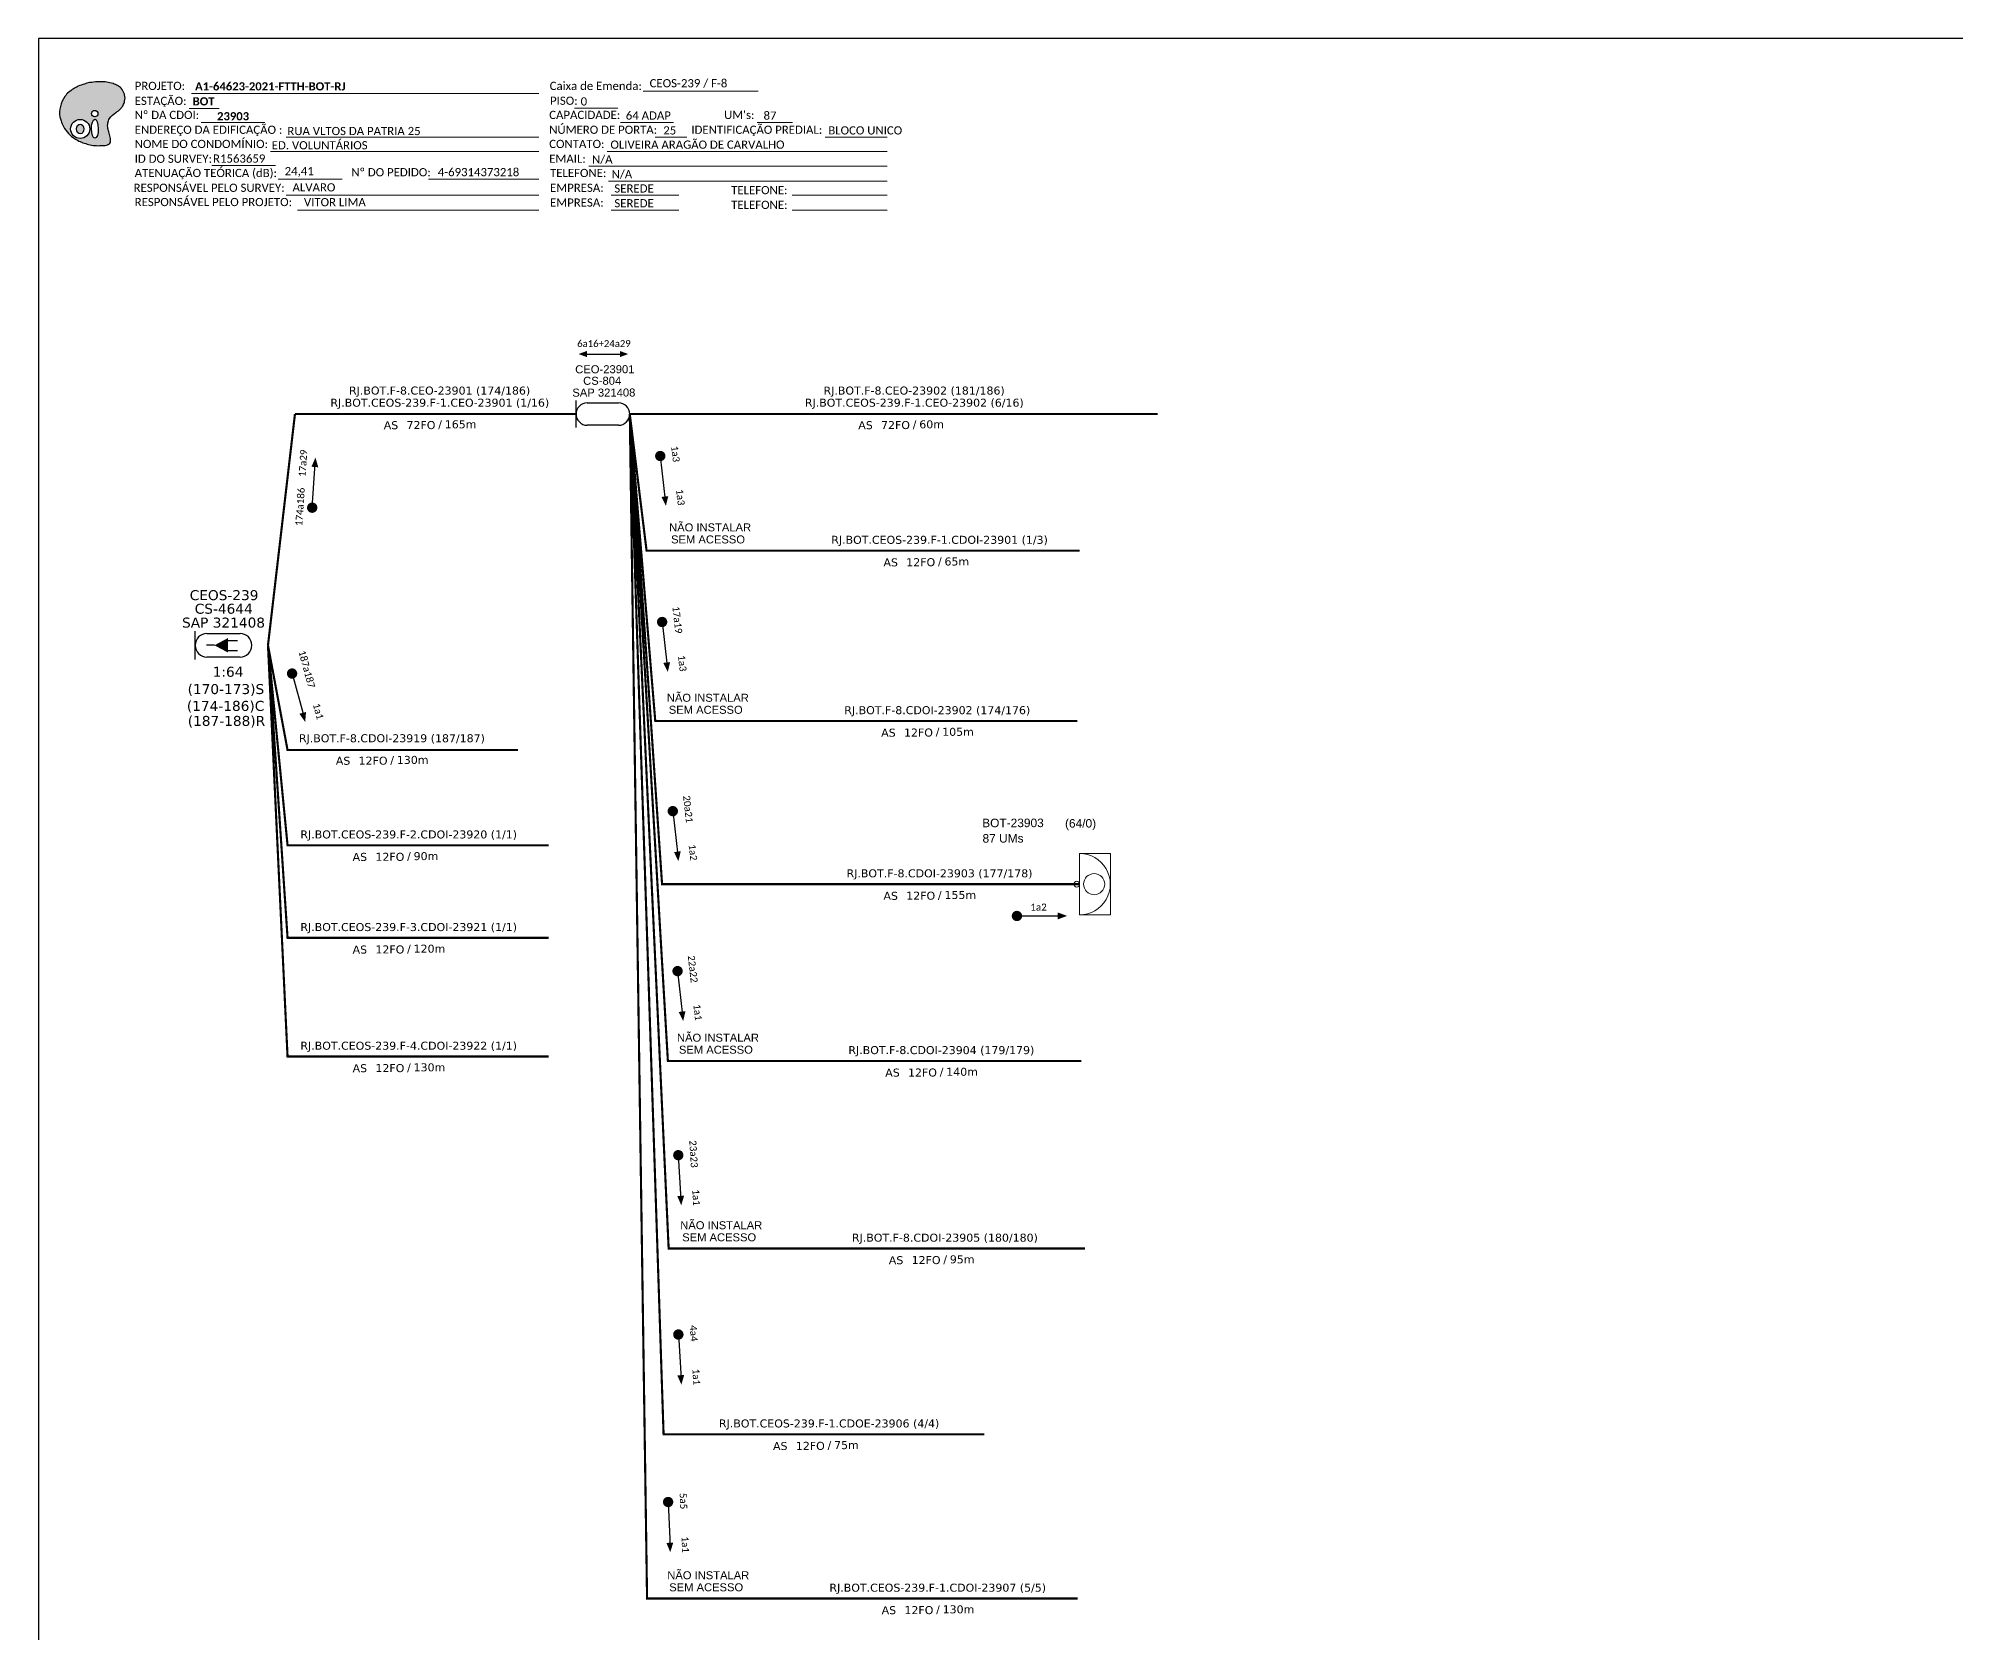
# Model space of a CAD drawing. Extents: x -89 to 749, y 705 to 1299.
# Drawn here: x -89.3 to 330, y 950.3 to 1299 of the extents above; entities that cross this region are included whole.
import ezdxf
from ezdxf.enums import TextEntityAlignment as Align

# ---------------------------------------------------------------- set-up
doc = ezdxf.new("R2010")
doc.units = 0
for name, color, linetype, lineweight in [("20.0-LEGENDA DOS CDO'S", 1, 'Continuous', 0), ('20.2-CDO_POSTE', 1, 'Continuous', 5), ('40.1-ETIQUETAS', 1, 'Continuous', 20)]:
    doc.layers.add(name, color=color, linetype=linetype, lineweight=lineweight)
for name, color, linetype in [('20.4-CEOS', 1, 'Continuous'), ('CAP a instalar', 1, 'Continuous'), ('SETA', 7, 'Continuous')]:
    doc.layers.add(name, color=color, linetype=linetype)
doc.styles.add('ARIAL', font='arial.ttf')
doc.styles.add('siredit', font='verdana.ttf')
doc.styles.get("Standard").update_dxf_attribs({"font": 'arial.ttf'})
doc.styles.add('WMF-Calibri0', font='calibri.ttf')
doc.styles.add('WMF-Calibri1', font='calibrib.ttf')
doc.linetypes.add('FENCELINE1', pattern='A,0.25,-0.1,[133,ltypeshp.shx,S=0.1,R=0,X=-0.1,Y=0],-0.1,1', length=1.45)

# ---------------------------------------------------------------- blocks, each defined once
blk = doc.blocks.new('OI')
h = blk.add_hatch(color=40)
edge = h.paths.add_edge_path()
edge.add_spline(control_points=[(4.35, -0.67), (3.92, -0.99), (3.26, -1.5), (2.81, -2.59), (2.9, -3.5), (3.06, -4.27), (3.31, -4.85), (3.37, -5.39), (3.4, -5.88), (3.2, -6.4), (2.54, -6.61), (1.65, -6.63), (0.55, -6.67), (-0.56, -6.42), (-1.61, -6.14), (-2.77, -5.61), (-3.92, -4.77), (-4.89, -3.7), (-5.34, -2.65), (-5.6, -1.94), (-5.85, -0.96), (-5.71, 0.47), (-5.1, 2.02), (-4.14, 3.02), (-3.3, 3.61), (-2.37, 4.16), (-1.36, 4.44), (-0.56, 4.7), (0.79, 4.85), (2.24, 4.97), (3.79, 4.57), (4.67, 4.21), (5.44, 3.65), (5.76, 2.99), (6.03, 2.21), (6.01, 1.46), (5.72, 0.64), (5.31, 0.08), (4.88, -0.38), (4.51, -0.55), (4.35, -0.67)], knot_values=[0, 0, 0, 0, 1.60434, 2.417191, 3.427595, 4.282808, 4.776746, 5.304182, 5.888771, 6.258406, 6.858137, 7.79129, 8.986195, 10.124242, 11.187857, 12.242908, 13.953784, 15.414161, 16.515391, 17.349188, 17.675853, 19.552021, 21.515531, 22.568638, 23.63245, 24.621084, 25.782718, 26.745347, 27.142653, 29.870543, 31.004649, 31.921532, 32.709589, 33.801391, 34.042471, 35.192333, 35.971461, 36.628871, 37.254359, 37.836911, 37.836911, 37.836911, 37.836911], degree=3, periodic=0)
h.paths.add_polyline_path([(1.13, -0.87, -1), (-0.04, -0.87, -1)], flags=16)
edge = h.paths.add_edge_path(flags=16)
edge.add_ellipse((0.56, -3.59), major_axis=(-0.02, 1.71), ratio=0.361305, start_angle=0, end_angle=360)
h.paths.add_polyline_path([(-0.36, -3.62, -1), (-3.8, -3.62, -1)], flags=16)
edge = h.paths.add_edge_path(flags=0)
edge.add_ellipse((-2.08, -3.62), major_axis=(0, 0.885), ratio=0.758294, start_angle=0, end_angle=360)
at = {"color": 40}
for centre, radius in [((-2.08, -3.62), 1.72), ((0.54, -0.87), 0.587)]:
    blk.add_circle(centre, radius, dxfattribs=at)
blk.add_ellipse((-2.08, -3.62), major_axis=(0, 0.885), ratio=0.758294, start_param=-3.141592653589792, end_param=3.141592653589792, dxfattribs=at)
blk.add_ellipse((0.56, -3.59), major_axis=(-0.02, 1.71), ratio=0.361305, dxfattribs=at)
at = {"color": 40, "start_tangent": (-0.800898, -0.598801), "end_tangent": (-0.800898, -0.598801)}
blk.add_spline([(4.35, -0.67), (3.2, -1.78), (2.9, -2.54), (2.92, -3.55), (3.12, -4.38), (3.28, -4.85), (3.37, -5.37), (3.35, -5.95), (3.2, -6.29), (2.66, -6.55), (1.73, -6.63), (0.54, -6.62), (-0.58, -6.41), (-1.6, -6.11), (-2.56, -5.67), (-3.95, -4.67), (-4.89, -3.56), (-5.37, -2.56), (-5.64, -1.78), (-5.72, -1.46), (-5.63, 0.42), (-4.84, 2.22), (-4.13, 2.99), (-3.27, 3.62), (-2.4, 4.09), (-1.3, 4.47), (-0.37, 4.72), (0.02, 4.77), (2.75, 4.8), (3.85, 4.53), (4.69, 4.16), (5.31, 3.68), (5.85, 2.73), (5.93, 2.5), (5.94, 1.35), (5.67, 0.62), (5.29, 0.08), (4.84, -0.36), (4.35, -0.67)], degree=3, dxfattribs=at)
blk = doc.blocks.new('CARIMBO')
at = {"color": 7, "lineweight": 0}
for points in [[(134.48, -16.3), (159.61, -16.3)], [(35.15, -20.06), (41.7, -20.06)], [(35.66, -16.79), (111.64, -16.79)], [(119.43, -20.02), (128.92, -20.02)], [(37.81, -23.14), (51.75, -23.14)], [(129.48, -23.14), (141.1, -23.14)], [(159.42, -23.14), (167.09, -23.14)], [(56.38, -26.37), (111.64, -26.37)], [(137.07, -26.37), (144.01, -26.37)], [(174.24, -26.37), (187.8, -26.37)], [(40.13, -32.55), (54.07, -32.55)], [(52.97, -29.48), (111.64, -29.48)], [(122.56, -32.72), (187.83, -32.72)], [(126.6, -29.48), (187.83, -29.48)], [(54.67, -35.52), (68.61, -35.52)], [(126.84, -35.96), (187.83, -35.96)], [(56.38, -39.07), (111.64, -39.07)], [(127.45, -39.07), (142.25, -39.07)], [(167.06, -39.07), (187.83, -39.07)], [(58.87, -42.31), (111.64, -42.31)], [(127.45, -42.31), (142.25, -42.31)], [(167.06, -42.31), (187.83, -42.31)]]:
    blk.add_lwpolyline(points, dxfattribs=at)
at = {"color": 7, "xscale": 1.213923925163967, "yscale": 1.213923925163967, "zscale": 1.213923925163967, "rotation": 0.1532896023949059}
blk.add_blockref('OI', (13.86, -20.16), dxfattribs=at)
at = {"color": 7, "lineweight": 0, "style": 'WMF-Calibri0'}
for s, height, p in [('PROJETO:', 1.793, (23.26, -16.04)), ('Caixa de Emenda:', 1.7927, (114.02, -16.04)), ('ESTAÇÃO:', 1.793, (23.26, -19.32)), ('Nº DA CDOI:', 1.7927, (23.26, -22.39)), ('CAPACIDADE:', 1.7927, (113.91, -22.39)), ('PISO:', 1.793, (114.09, -19.28)), ("UM's:", 1.793, (152.15, -22.39)), ('ENDEREÇO DA EDIFICAÇÃO :', 1.7927, (23.26, -25.63)), ('NÚMERO DE PORTA:', 1.7927, (113.91, -25.63)), ('IDENTIFICAÇÃO PREDIAL:', 1.7927, (144.99, -25.63)), ('NOME DO CONDOMÍNIO:', 1.7927, (23.26, -28.74)), ('CONTATO:', 1.793, (113.91, -28.74)), ('ATENUAÇÃO TEÓRICA (dB):', 1.7927, (23.26, -35.09)), ('ID DO SURVEY:', 1.7927, (23.26, -31.97)), ('EMAIL:', 1.793, (113.91, -31.97)), ('TELEFONE:', 1.793, (114.09, -35.09)), ('RESPONSÁVEL PELO SURVEY:', 1.7927, (23.02, -38.32)), ('EMPRESA:', 1.793, (114.09, -38.32)), ('TELEFONE:', 1.793, (153.7, -38.83)), ('RESPONSÁVEL PELO PROJETO:', 1.7927, (23.26, -41.44)), ('EMPRESA:', 1.793, (114.09, -41.56)), ('TELEFONE:', 1.793, (153.7, -42.06))]:
    blk.add_text(s, height=height, dxfattribs=at).set_placement(p)
at = {"color": 7, "lineweight": 0, "flags": 8}
for tag, p, style in [('PROJ', (36.46, -16.13), 'WMF-Calibri1'), ('CEOS-XX', (135.87, -15.46), 'WMF-Calibri0'), ('EST', (35.94, -19.41), 'WMF-Calibri1'), ('PISO_PTR', (120.78, -19.42), 'WMF-Calibri0'), ('CAPAC.', (130.66, -22.52), 'WMF-Calibri0'), ("UC'S", (160.78, -22.54), 'WMF-Calibri0'), ('LOGRADOURO', (56.65, -25.91), 'WMF-Calibri0'), ('N°', (138.85, -25.77), 'WMF-Calibri0'), ('N°PREDIO', (174.94, -25.77), 'WMF-Calibri0'), ('NOME_DO_COND.', (53.23, -29.02), 'WMF-Calibri0'), ('NOME_DO_CONTATO', (127.3, -28.89), 'WMF-Calibri0'), ('_ID_', (40.39, -31.94), 'WMF-Calibri0'), ('O_POTEN', (56.06, -34.68), 'WMF-Calibri0'), ('EMAIL', (123.26, -32.12), 'WMF-Calibri0'), ('RES_SURVEY', (57.78, -38.23), 'WMF-Calibri0'), ('TELEFONE', (127.55, -35.36), 'WMF-Calibri0'), ('EMP_RESP_SURVEY', (128.16, -38.47), 'WMF-Calibri0'), ('CONT_RESP_SURVEY', (167.76, -38.47), 'WMF-Calibri0'), ('RES_PROJ', (60.27, -41.47), 'WMF-Calibri0'), ('EMP_RESP_PROJ', (128.16, -41.71), 'WMF-Calibri0'), ('CONT_RESP_PROJ', (167.76, -41.71), 'WMF-Calibri0')]:
    blk.add_attdef(tag, p, '', height=1.79, dxfattribs=dict(at, style=style))
at = {"color": 7, "lineweight": 0, "style": 'WMF-Calibri1', "flags": 8}
blk.add_attdef("N° CDO'S", text='', height=1.79, dxfattribs=at).set_placement((44.78, -22.68), align=Align.CENTER)
blk = doc.blocks.new('CEOS_RP_CT_DRT')
at = {"layer": '20.4-CEOS', "color": 0}
for p, q in [((-4.54, 1.19), (-1.19, 1.19)), ((-1.19, -1.19), (-4.54, -1.19))]:
    blk.add_line(p, q, dxfattribs=at)
for points in [[(-5.73, -1.43), (-5.73, 1.44)], [(-3.79, 0), (-4.59, 0)], [(-2.47, 0.48), (-1.45, 0.48)], [(-2.47, -0.52), (-1.45, -0.52)]]:
    blk.add_lwpolyline(points, dxfattribs=at)
blk.add_lwpolyline([(-3.79, 0, 0, 1.47, 0), (-2.41, 0, 1.47, 1.47, 0)], format="xyseb", dxfattribs=at)
for centre, start, end in [((-4.54, 0), 90, 270), ((-1.19, 0), 270, 90)]:
    blk.add_arc(centre, 1.19, start, end, dxfattribs=at)
at = {"layer": '20.4-CEOS', "color": 7, "style": 'siredit'}
for tag, p in [('Nº_DA_CEOS', (-2.86, 5.6)), ('LOCAL', (-2.86, 4.24)), ('SAP', (-2.86, 2.78)), ('RACIO_SPLITAGEM', (-2.86, -1.88)), ('FIBRAS_SPLITTER', (-2.86, -3.58)), ('FIBRAS_TOP_C', (-2.86, -5.08)), ('RESERVA_FINAIS', (-2.86, -6.39))]:
    blk.add_attdef(tag, text='', height=1.01, dxfattribs=at).set_placement(p, align=Align.TOP_CENTER)
blk = doc.blocks.new('ETIQUETA_RS5F')
at = {"layer": '40.1-ETIQUETAS', "color": 0, "style": 'siredit'}
blk.add_text('/', height=1.5, dxfattribs=at).set_placement((1.58, -1.95), align=Align.MIDDLE_RIGHT)
for tag, p in [('ETIQUETA_R_PRIMARIA', (1.21, 4.1)), ('ETIQUETA_R_SECUNDARIA', (1.21, 2.1)), ('F_ATIVAS/F_MORTAS', (1.14, -4.24))]:
    blk.add_attdef(tag, text='', height=1.5, dxfattribs=at).set_placement(p, align=Align.MIDDLE_CENTER)
for tag, p in [('TIPO_CABO', (-6.58, -2.12)), ('CAP_CABO', (0.4, -2.09))]:
    blk.add_attdef(tag, text='', height=1.5, dxfattribs=at).set_placement(p, align=Align.MIDDLE_RIGHT)
blk.add_attdef('METROS', text='', height=1.5, dxfattribs=at).set_placement((2.14, -1.95), align=Align.MIDDLE_LEFT)
for tag, p in [('FUSÃO_1', (0.85, -8.39)), ('FUSÃO_2', (0.85, -10.6)), ('FUSÃO_3', (0.85, -12.93)), ('FUSÃO_4', (0.85, -15.14)), ('FUSÃO_5', (0.85, -17.16))]:
    blk.add_attdef(tag, text='', height=1.5, dxfattribs=at).set_placement(p, align=Align.CENTER)
blk = doc.blocks.new('CDOE-TEXTO PADRÃO')
at = {"layer": "20.0-LEGENDA DOS CDO'S", "color": 0, "style": 'ARIAL'}
for tag, p in [('CDO_N', (0.49, 7.39)), ('CORDOALHA', (0.5, 4.33)), ('SAP', (0.51, 1.67)), ('SPLITER_1', (0.59, -0.91)), ('SPLITER_2', (0.6, -3.55)), ('(XX-XX_F)S', (0.54, -8.29)), ('(XX-XX_L)S', (0.55, -10.83)), ('UMS', (0.55, -13.15))]:
    blk.add_attdef(tag, p, '', height=1.7, rotation=0.118, dxfattribs=at)
blk.add_attdef('FIBRAS_UTILIZADAS', text='', height=1.7, rotation=0.118, dxfattribs=at).set_placement((19.77, 7.43), align=Align.CENTER)

msp = doc.modelspace()

# ---------------------------------------------------------------- linework, layer by layer
msp.add_lwpolyline([(-89.32, 705.02), (749.25, 705.02), (749.25, 1299.02), (-89.32, 1299.02), (-89.32, 705.02)])
at = {"color": 7, "lineweight": 0}
msp.add_lwpolyline([(-4.01, 1268.26), (20.14, 1268.26)], dxfattribs=at)
at = {"const_width": 1.13}
for points in [[(46.62, 1208.24, -1), (46.75, 1207.12, -1)], [(47.03, 1171.94, -1), (47.16, 1170.82, -1)], [(-33.98, 1160.65, -1), (-33.68, 1159.56, -1)], [(49.36, 1130.57, -1), (49.49, 1129.45, -1)], [(50.4, 1095.59, -1), (50.53, 1094.47, -1)], [(50.59, 1055.33, -1), (50.66, 1054.21, -1)], [(50.61, 1016.11, -1), (50.68, 1014.98, -1)], [(48.38, 979.48, -1), (48.43, 978.35, -1)]]:
    msp.add_lwpolyline(points, format="xyb", close=True, dxfattribs=at)
at = {"const_width": 1.13, "elevation": 2}
for points in [[(-29.47, 1195.81, 1), (-29.39, 1196.94, 1)], [(124.12, 1107.08, 1), (125.25, 1107.08, 1)]]:
    msp.add_lwpolyline(points, format="xyb", close=True, dxfattribs=at)
at = {"layer": '20.4-CEOS', "color": 5}
for p, q in [((28.27, 1213.92, 2), (28.27, 1219.81, 2)), ((30.72, 1219.31, 2), (37.58, 1219.31, 2)), ((37.58, 1214.42, 2), (30.72, 1214.42, 2))]:
    msp.add_line(p, q, dxfattribs=at)
for centre, start, end in [((30.72, 1216.86, 2), 90, 270), ((37.58, 1216.86, 2), 270, 90)]:
    msp.add_arc(centre, 2.45, start, end, dxfattribs=at)
at = {"layer": '40.1-ETIQUETAS', "color": 1}
msp.add_line((138.39, 1107.33, 2), (138.39, 1120.75, 2), dxfattribs=at)
at = {"layer": '40.1-ETIQUETAS', "color": 1, "elevation": 2}
msp.add_lwpolyline([(138.39, 1120.75), (145.11, 1120.75), (145.11, 1107.31), (138.39, 1107.31)], close=True, dxfattribs=at)
at = {"layer": '40.1-ETIQUETAS', "color": 1}
for centre, major_axis, start_param, end_param in [((138.39, 1114.04, 2), (-4.74, 4.74), 2.356194, 5.497787), ((141.57, 1114.04, 2), (1.64, 1.64), 3.926991, 10.210176)]:
    msp.add_ellipse(centre, major_axis=major_axis, ratio=1, start_param=start_param, end_param=end_param, dxfattribs=at)
at = {"layer": '40.1-ETIQUETAS', "color": 8}
msp.add_ellipse((137.76, 1114.04, 2), major_axis=(-0.439, 0.439), ratio=1, start_param=2.356194490191767, end_param=8.639379797371353, dxfattribs=at)
at = {"layer": 'CAP a instalar', "color": 7, "linetype": 'FENCELINE1', "ltscale": 7, "const_width": 0.467, "elevation": 2}
for points in [[(-39.1, 1166.29), (-33.2, 1216.86)], [(28.27, 1216.86), (-33.2, 1216.86)], [(40.02, 1216.86), (155.43, 1216.86)], [(40.02, 1216.86), (47.41, 993.72), (117.56, 993.72)]]:
    msp.add_lwpolyline(points, dxfattribs=at)
at = {"layer": 'CAP a instalar', "color": 8, "linetype": 'FENCELINE1', "ltscale": 7, "const_width": 0.467, "elevation": 2}
for points in [[(40.02, 1216.86), (43.69, 1186.97), (138.39, 1186.97)], [(40.02, 1216.86), (45.59, 1149.72), (137.89, 1149.72)], [(40.02, 1216.86), (48.35, 1075.37), (138.78, 1075.37)], [(40.02, 1216.86), (48.52, 1034.35), (139.56, 1034.35)], [(40.02, 1216.86), (43.8, 957.81), (137.99, 957.81)], [(-39.1, 1166.29), (-34.82, 1143.37), (15.54, 1143.37)], [(-39.1, 1166.29), (-34.82, 1122.54), (22.3, 1122.54)], [(-39.1, 1166.29), (-34.82, 1102.29), (22.3, 1102.29)], [(-39.1, 1166.29), (-34.82, 1076.34), (22.3, 1076.34)]]:
    msp.add_lwpolyline(points, dxfattribs=at)
at = {"layer": 'CAP a instalar', "color": 1, "linetype": 'FENCELINE1', "ltscale": 7, "const_width": 0.467, "elevation": 2}
msp.add_lwpolyline([(40.02, 1216.86), (47.08, 1114.04), (138.39, 1114.04)], dxfattribs=at)
at = {"layer": 'SETA', "elevation": 2}
for points in [[(29.95, 1229.97), (38.55, 1229.97)], [(-29.43, 1196.37), (-28.78, 1206.05)], [(124.68, 1107.08), (134.38, 1107.08)]]:
    msp.add_lwpolyline(points, dxfattribs=at)
at = {"layer": 'SETA'}
for points in [[(46.68, 1207.68), (47.79, 1198.05)], [(47.09, 1171.38), (48.19, 1161.74)], [(-33.83, 1160.1), (-31.28, 1150.75)], [(49.42, 1130.01), (50.53, 1120.37)], [(50.46, 1095.03), (51.57, 1085.4)], [(50.63, 1054.77), (51.21, 1045.09)], [(50.65, 1015.55), (51.24, 1005.87)], [(48.4, 978.91), (48.83, 969.22)]]:
    msp.add_lwpolyline(points, dxfattribs=at)
for points in [[(30.64, 1230.65, 2), (28.81, 1229.98, 2), (30.64, 1229.31, 2)], [(37.86, 1230.65, 2), (39.69, 1229.98, 2), (37.86, 1229.31, 2)], [(-29.6, 1205.33, 2), (-28.71, 1207.34, 2), (-28.1, 1205.22, 2)], [(46.93, 1198.73), (47.92, 1196.76), (48.43, 1198.9)], [(47.34, 1162.43), (48.33, 1160.46), (48.84, 1162.6)], [(-32.23, 1151.3), (-30.96, 1149.5), (-30.78, 1151.69)], [(49.68, 1121.06), (50.66, 1119.09), (51.17, 1121.23)], [(133.6, 1107.85, 2), (135.67, 1107.1, 2), (133.6, 1106.34, 2)], [(50.71, 1086.08), (51.7, 1084.12), (52.21, 1086.26)], [(50.4, 1045.82), (51.28, 1043.8), (51.9, 1045.91)], [(50.42, 1006.6), (51.3, 1004.58), (51.92, 1006.69)], [(48.03, 969.97), (48.87, 967.94), (49.53, 970.03)]]:
    msp.add_solid(points, dxfattribs=at)

# ---------------------------------------------------------------- block references
ref = msp.add_blockref('CARIMBO', (-91.51, 1303.77))
ref.add_attrib('PROJ', 'A1-64623-2021-FTTH-BOT-RJ', (-55.05, 1287.63), dxfattribs={"color": 7, "lineweight": 0, "height": 1.7927, "style": 'WMF-Calibri1'})
ref.add_attrib('EST', 'BOT', (-55.57, 1284.35), dxfattribs={"color": 7, "lineweight": 0, "height": 1.793, "style": 'WMF-Calibri1'})
ref.add_attrib("N° CDO'S", '23903', dxfattribs={"color": 7, "lineweight": 0, "height": 1.793, "style": 'WMF-Calibri1'}).set_placement((-46.73, 1281.09), align=Align.CENTER)
ref.add_attrib('LOGRADOURO', 'RUA VLTOS DA PATRIA 25', (-34.86, 1277.86), dxfattribs={"color": 7, "lineweight": 0, "height": 1.7927, "style": 'WMF-Calibri0'})
ref.add_attrib('NOME_DO_COND.', 'ED. VOLUNTÁRIOS', (-38.28, 1274.74), dxfattribs={"color": 7, "lineweight": 0, "height": 1.7927, "style": 'WMF-Calibri0'})
ref.add_attrib('_ID_', 'R1563659', (-51.11, 1271.83), dxfattribs={"color": 7, "lineweight": 0, "height": 1.793, "style": 'WMF-Calibri0'})
ref.add_attrib('O_POTEN', '24,41', (-35.45, 1269.09), dxfattribs={"color": 7, "lineweight": 0, "height": 1.793, "style": 'WMF-Calibri0'})
ref.add_attrib('RES_SURVEY', 'ALVARO', (-33.73, 1265.54), dxfattribs={"color": 7, "lineweight": 0, "height": 1.793, "style": 'WMF-Calibri0'})
ref.add_attrib('RES_PROJ', 'VITOR LIMA', (-31.24, 1262.3), dxfattribs={"color": 7, "lineweight": 0, "height": 1.793, "style": 'WMF-Calibri0'})
ref.add_attrib('CEOS-XX', 'CEOS-239 / F-8', (44.36, 1288.31), dxfattribs={"color": 7, "lineweight": 0, "height": 1.7927, "style": 'WMF-Calibri0'})
ref.add_attrib('CAPAC.', '64 ADAP', (39.15, 1281.25), dxfattribs={"color": 7, "lineweight": 0, "height": 1.793, "style": 'WMF-Calibri0'})
ref.add_attrib("UC'S", '87', (69.27, 1281.23), dxfattribs={"color": 7, "lineweight": 0, "height": 1.793, "style": 'WMF-Calibri0'})
ref.add_attrib('PISO_PTR', '0', (29.28, 1284.34), dxfattribs={"color": 7, "lineweight": 0, "height": 1.79, "style": 'WMF-Calibri0'})
ref.add_attrib('N°', '25', (47.34, 1278), dxfattribs={"color": 7, "lineweight": 0, "height": 1.793, "style": 'WMF-Calibri0'})
ref.add_attrib('N°PREDIO', 'BLOCO UNICO', (83.43, 1278), dxfattribs={"color": 7, "lineweight": 0, "height": 1.7927, "style": 'WMF-Calibri0'})
ref.add_attrib('NOME_DO_CONTATO', 'OLIVEIRA ARAGÃO DE CARVALHO', (35.79, 1274.88), dxfattribs={"color": 7, "lineweight": 0, "height": 1.7927, "style": 'WMF-Calibri0'})
ref.add_attrib('EMAIL', 'N/A', (31.75, 1271.65), dxfattribs={"color": 7, "lineweight": 0, "height": 1.793, "style": 'WMF-Calibri0'})
ref.add_attrib('TELEFONE', 'N/A', (36.04, 1268.41), dxfattribs={"color": 7, "lineweight": 0, "height": 1.793, "style": 'WMF-Calibri0'})
ref.add_attrib('EMP_RESP_SURVEY', 'SEREDE', (36.65, 1265.3), dxfattribs={"color": 7, "lineweight": 0, "height": 1.793, "style": 'WMF-Calibri0'})
ref.add_attrib('EMP_RESP_PROJ', 'SEREDE', (36.65, 1262.06), dxfattribs={"color": 7, "lineweight": 0, "height": 1.793, "style": 'WMF-Calibri0'})
at = {"layer": '20.2-CDO_POSTE', "color": 5}
ref = msp.add_blockref('CDOE-TEXTO PADRÃO', (27.97, 1218.76, 2), dxfattribs=dict(at, xscale=1.034482322246155, yscale=1.034482322246155, zscale=1.034482322246155))
ref.add_attrib('CDO_N', 'CEO-23901', (28.08, 1225.76, 2), dxfattribs={"layer": "20.0-LEGENDA DOS CDO'S", "color": 0, "height": 1.758, "rotation": 0.118, "style": 'ARIAL'})
ref.add_attrib('CORDOALHA', 'CS-804', (29.82, 1223.25, 2), dxfattribs={"layer": "20.0-LEGENDA DOS CDO'S", "color": 0, "height": 1.758, "rotation": 0.118, "style": 'ARIAL'})
ref.add_attrib('SAP', 'SAP 321408', (27.45, 1220.66, 2), dxfattribs={"layer": "20.0-LEGENDA DOS CDO'S", "color": 0, "height": 1.758, "rotation": 0.118, "style": 'ARIAL'})
at = {"layer": '20.4-CEOS', "color": 7}
ref = msp.add_blockref('CEOS_RP_CT_DRT', (-42.63, 1166.28, 2), dxfattribs=dict(at, xscale=2.161665797233581, yscale=2.161665797233581, zscale=2.161665797233581))
ref.add_attrib('Nº_DA_CEOS', 'CEOS-239', dxfattribs={"color": 7, "height": 2.183, "style": 'siredit'}).set_placement((-48.7, 1178.34, 2), align=Align.TOP_CENTER)
ref.add_attrib('LOCAL', 'CS-4644', dxfattribs={"color": 7, "height": 2.183, "style": 'siredit'}).set_placement((-48.78, 1175.37, 2), align=Align.TOP_CENTER)
ref.add_attrib('SAP', 'SAP 321408', dxfattribs={"color": 7, "height": 2.183, "style": 'siredit'}).set_placement((-48.82, 1172.34, 2), align=Align.TOP_CENTER)
ref.add_attrib('RACIO_SPLITAGEM', '1:64', dxfattribs={"color": 7, "height": 2.183, "style": 'siredit'}).set_placement((-47.83, 1161.58, 2), align=Align.TOP_CENTER)
ref.add_attrib('FIBRAS_SPLITTER', '(170-173)S', dxfattribs={"color": 7, "height": 2.183, "style": 'siredit'}).set_placement((-48.3, 1157.8, 2), align=Align.TOP_CENTER)
ref.add_attrib('FIBRAS_TOP_C', '(174-186)C', dxfattribs={"color": 7, "height": 2.183, "style": 'siredit'}).set_placement((-48.37, 1154.12, 2), align=Align.TOP_CENTER)
ref.add_attrib('RESERVA_FINAIS', '(187-188)R', dxfattribs={"color": 7, "height": 2.183, "style": 'siredit'}).set_placement((-48.18, 1150.84, 2), align=Align.TOP_CENTER)
at = {"layer": '40.1-ETIQUETAS', "color": 7}
ref = msp.add_blockref('ETIQUETA_RS5F', (-2.91, 1216.89, 2), dxfattribs=dict(at, xscale=1.16639998499977, yscale=1.16639998499977, zscale=1.16639998499977))
ref.add_attrib('ETIQUETA_R_PRIMARIA', 'RJ.BOT.F-8.CEO-23901 (174/186)', dxfattribs={"color": 0, "height": 1.7496, "style": 'siredit'}).set_placement((-1.57, 1221.99, 2), align=Align.MIDDLE_CENTER)
ref.add_attrib('ETIQUETA_R_SECUNDARIA', 'RJ.BOT.CEOS-239.F-1.CEO-23901 (1/16)', dxfattribs={"color": 0, "height": 1.7496, "style": 'siredit'}).set_placement((-1.53, 1219.34, 2), align=Align.MIDDLE_CENTER)
ref.add_attrib('TIPO_CABO', 'AS', dxfattribs={"color": 0, "height": 1.75, "style": 'siredit'}).set_placement((-10.62, 1214.42, 2), align=Align.MIDDLE_RIGHT)
ref.add_attrib('CAP_CABO', '72FO', dxfattribs={"color": 0, "height": 1.75, "style": 'siredit'}).set_placement((-2.48, 1214.45, 2), align=Align.MIDDLE_RIGHT)
ref.add_attrib('METROS', '165m', dxfattribs={"color": 0, "height": 1.75, "style": 'siredit'}).set_placement((-0.44, 1214.61, 2), align=Align.MIDDLE_LEFT)
ref = msp.add_blockref('ETIQUETA_RS5F', (100.86, 1216.89, 2), dxfattribs=dict(at, xscale=1.16639998499977, yscale=1.16639998499977, zscale=1.16639998499977))
ref.add_attrib('ETIQUETA_R_PRIMARIA', 'RJ.BOT.F-8.CEO-23902 (181/186)', dxfattribs={"color": 0, "height": 1.7496, "style": 'siredit'}).set_placement((102.2, 1221.99, 2), align=Align.MIDDLE_CENTER)
ref.add_attrib('ETIQUETA_R_SECUNDARIA', 'RJ.BOT.CEOS-239.F-1.CEO-23902 (6/16)', dxfattribs={"color": 0, "height": 1.7496, "style": 'siredit'}).set_placement((102.24, 1219.34, 2), align=Align.MIDDLE_CENTER)
ref.add_attrib('TIPO_CABO', 'AS', dxfattribs={"color": 0, "height": 1.75, "style": 'siredit'}).set_placement((93.15, 1214.42, 2), align=Align.MIDDLE_RIGHT)
ref.add_attrib('CAP_CABO', '72FO', dxfattribs={"color": 0, "height": 1.75, "style": 'siredit'}).set_placement((101.29, 1214.45, 2), align=Align.MIDDLE_RIGHT)
ref.add_attrib('METROS', '60m', dxfattribs={"color": 0, "height": 1.75, "style": 'siredit'}).set_placement((103.33, 1214.61, 2), align=Align.MIDDLE_LEFT)
at = {"layer": '40.1-ETIQUETAS', "color": 8}
ref = msp.add_blockref('ETIQUETA_RS5F', (106.38, 1186.89, 2), dxfattribs=dict(at, xscale=1.16639998499977, yscale=1.16639998499977, zscale=1.16639998499977))
ref.add_attrib('ETIQUETA_R_SECUNDARIA', 'RJ.BOT.CEOS-239.F-1.CDOI-23901 (1/3)', dxfattribs={"color": 0, "height": 1.7496, "style": 'siredit'}).set_placement((107.76, 1189.35, 2), align=Align.MIDDLE_CENTER)
ref.add_attrib('TIPO_CABO', 'AS', dxfattribs={"color": 0, "height": 1.75, "style": 'siredit'}).set_placement((98.66, 1184.42, 2), align=Align.MIDDLE_RIGHT)
ref.add_attrib('CAP_CABO', '12FO', dxfattribs={"color": 0, "height": 1.75, "style": 'siredit'}).set_placement((106.81, 1184.45, 2), align=Align.MIDDLE_RIGHT)
ref.add_attrib('METROS', '65m', dxfattribs={"color": 0, "height": 1.75, "style": 'siredit'}).set_placement((108.84, 1184.61, 2), align=Align.MIDDLE_LEFT)
ref = msp.add_blockref('ETIQUETA_RS5F', (105.88, 1149.64, 2), dxfattribs=dict(at, xscale=1.16639998499977, yscale=1.16639998499977, zscale=1.16639998499977))
ref.add_attrib('ETIQUETA_R_SECUNDARIA', 'RJ.BOT.F-8.CDOI-23902 (174/176)', dxfattribs={"color": 0, "height": 1.7496, "style": 'siredit'}).set_placement((107.26, 1152.09, 2), align=Align.MIDDLE_CENTER)
ref.add_attrib('TIPO_CABO', 'AS', dxfattribs={"color": 0, "height": 1.75, "style": 'siredit'}).set_placement((98.16, 1147.17, 2), align=Align.MIDDLE_RIGHT)
ref.add_attrib('CAP_CABO', '12FO', dxfattribs={"color": 0, "height": 1.75, "style": 'siredit'}).set_placement((106.31, 1147.2, 2), align=Align.MIDDLE_RIGHT)
ref.add_attrib('METROS', '105m', dxfattribs={"color": 0, "height": 1.75, "style": 'siredit'}).set_placement((108.34, 1147.36, 2), align=Align.MIDDLE_LEFT)
ref = msp.add_blockref('ETIQUETA_RS5F', (-13.38, 1143.49, 2), dxfattribs=dict(at, xscale=1.16639998499977, yscale=1.16639998499977, zscale=1.16639998499977))
ref.add_attrib('ETIQUETA_R_SECUNDARIA', 'RJ.BOT.F-8.CDOI-23919 (187/187)', dxfattribs={"color": 0, "height": 1.7496, "style": 'siredit'}).set_placement((-12, 1145.95, 2), align=Align.MIDDLE_CENTER)
ref.add_attrib('TIPO_CABO', 'AS', dxfattribs={"color": 0, "height": 1.75, "style": 'siredit'}).set_placement((-21.1, 1141.03, 2), align=Align.MIDDLE_RIGHT)
ref.add_attrib('CAP_CABO', '12FO', dxfattribs={"color": 0, "height": 1.75, "style": 'siredit'}).set_placement((-12.96, 1141.05, 2), align=Align.MIDDLE_RIGHT)
ref.add_attrib('METROS', '130m', dxfattribs={"color": 0, "height": 1.75, "style": 'siredit'}).set_placement((-10.92, 1141.22, 2), align=Align.MIDDLE_LEFT)
at = {"layer": '40.1-ETIQUETAS', "color": 1}
ref = msp.add_blockref('CDOE-TEXTO PADRÃO', (125.09, 1114, 2), dxfattribs=dict(at, xscale=1.09648293559315, yscale=1.09648293559315, zscale=1.09648293559315))
ref.add_attrib('CDO_N', 'BOT-23903', (117.09, 1126.49, 2), dxfattribs={"layer": "20.0-LEGENDA DOS CDO'S", "color": 0, "height": 1.864, "rotation": 0.118, "style": 'ARIAL'})
ref.add_attrib('CORDOALHA', '87 UMs', (117.16, 1123.12, 2), dxfattribs={"layer": "20.0-LEGENDA DOS CDO'S", "color": 0, "height": 1.864, "rotation": 0.118, "style": 'ARIAL'})
ref.add_attrib('FIBRAS_UTILIZADAS', '           (64/0)', dxfattribs={"layer": "20.0-LEGENDA DOS CDO'S", "color": 0, "height": 1.8639, "rotation": 0.118, "style": 'ARIAL'}).set_placement((134.62, 1126.4, 2), align=Align.CENTER)
at = {"layer": '40.1-ETIQUETAS', "color": 8}
ref = msp.add_blockref('ETIQUETA_RS5F', (-9.71, 1122.46, 2), dxfattribs=dict(at, xscale=1.16639998499977, yscale=1.16639998499977, zscale=1.16639998499977))
ref.add_attrib('ETIQUETA_R_SECUNDARIA', 'RJ.BOT.CEOS-239.F-2.CDOI-23920 (1/1)', dxfattribs={"color": 0, "height": 1.7496, "style": 'siredit'}).set_placement((-8.33, 1124.92, 2), align=Align.MIDDLE_CENTER)
ref.add_attrib('TIPO_CABO', 'AS', dxfattribs={"color": 0, "height": 1.75, "style": 'siredit'}).set_placement((-17.43, 1120, 2), align=Align.MIDDLE_RIGHT)
ref.add_attrib('CAP_CABO', '12FO', dxfattribs={"color": 0, "height": 1.75, "style": 'siredit'}).set_placement((-9.28, 1120.02, 2), align=Align.MIDDLE_RIGHT)
ref.add_attrib('METROS', '90m', dxfattribs={"color": 0, "height": 1.75, "style": 'siredit'}).set_placement((-7.25, 1120.18, 2), align=Align.MIDDLE_LEFT)
at = {"layer": '40.1-ETIQUETAS', "color": 1}
ref = msp.add_blockref('ETIQUETA_RS5F', (106.37, 1113.96, 2), dxfattribs=dict(at, xscale=1.16639998499977, yscale=1.16639998499977, zscale=1.16639998499977))
ref.add_attrib('ETIQUETA_R_SECUNDARIA', 'RJ.BOT.F-8.CDOI-23903 (177/178)', dxfattribs={"color": 0, "height": 1.7496, "style": 'siredit'}).set_placement((107.75, 1116.41, 2), align=Align.MIDDLE_CENTER)
ref.add_attrib('TIPO_CABO', 'AS', dxfattribs={"color": 0, "height": 1.75, "style": 'siredit'}).set_placement((98.66, 1111.49, 2), align=Align.MIDDLE_RIGHT)
ref.add_attrib('CAP_CABO', '12FO', dxfattribs={"color": 0, "height": 1.75, "style": 'siredit'}).set_placement((106.8, 1111.52, 2), align=Align.MIDDLE_RIGHT)
ref.add_attrib('METROS', '155m', dxfattribs={"color": 0, "height": 1.75, "style": 'siredit'}).set_placement((108.84, 1111.68, 2), align=Align.MIDDLE_LEFT)
at = {"layer": '40.1-ETIQUETAS', "color": 8}
ref = msp.add_blockref('ETIQUETA_RS5F', (-9.71, 1102.2, 2), dxfattribs=dict(at, xscale=1.16639998499977, yscale=1.16639998499977, zscale=1.16639998499977))
ref.add_attrib('ETIQUETA_R_SECUNDARIA', 'RJ.BOT.CEOS-239.F-3.CDOI-23921 (1/1)', dxfattribs={"color": 0, "height": 1.7496, "style": 'siredit'}).set_placement((-8.33, 1104.66, 2), align=Align.MIDDLE_CENTER)
ref.add_attrib('TIPO_CABO', 'AS', dxfattribs={"color": 0, "height": 1.75, "style": 'siredit'}).set_placement((-17.43, 1099.74, 2), align=Align.MIDDLE_RIGHT)
ref.add_attrib('CAP_CABO', '12FO', dxfattribs={"color": 0, "height": 1.75, "style": 'siredit'}).set_placement((-9.28, 1099.76, 2), align=Align.MIDDLE_RIGHT)
ref.add_attrib('METROS', '120m', dxfattribs={"color": 0, "height": 1.75, "style": 'siredit'}).set_placement((-7.25, 1099.93, 2), align=Align.MIDDLE_LEFT)
ref = msp.add_blockref('ETIQUETA_RS5F', (-9.71, 1076.26, 2), dxfattribs=dict(at, xscale=1.16639998499977, yscale=1.16639998499977, zscale=1.16639998499977))
ref.add_attrib('ETIQUETA_R_SECUNDARIA', 'RJ.BOT.CEOS-239.F-4.CDOI-23922 (1/1)', dxfattribs={"color": 0, "height": 1.7496, "style": 'siredit'}).set_placement((-8.33, 1078.71, 2), align=Align.MIDDLE_CENTER)
ref.add_attrib('TIPO_CABO', 'AS', dxfattribs={"color": 0, "height": 1.75, "style": 'siredit'}).set_placement((-17.43, 1073.79, 2), align=Align.MIDDLE_RIGHT)
ref.add_attrib('CAP_CABO', '12FO', dxfattribs={"color": 0, "height": 1.75, "style": 'siredit'}).set_placement((-9.28, 1073.82, 2), align=Align.MIDDLE_RIGHT)
ref.add_attrib('METROS', '130m', dxfattribs={"color": 0, "height": 1.75, "style": 'siredit'}).set_placement((-7.25, 1073.98, 2), align=Align.MIDDLE_LEFT)
ref = msp.add_blockref('ETIQUETA_RS5F', (106.77, 1075.29, 2), dxfattribs=dict(at, xscale=1.16639998499977, yscale=1.16639998499977, zscale=1.16639998499977))
ref.add_attrib('ETIQUETA_R_SECUNDARIA', 'RJ.BOT.F-8.CDOI-23904 (179/179)', dxfattribs={"color": 0, "height": 1.7496, "style": 'siredit'}).set_placement((108.15, 1077.75, 2), align=Align.MIDDLE_CENTER)
ref.add_attrib('TIPO_CABO', 'AS', dxfattribs={"color": 0, "height": 1.75, "style": 'siredit'}).set_placement((99.05, 1072.83, 2), align=Align.MIDDLE_RIGHT)
ref.add_attrib('CAP_CABO', '12FO', dxfattribs={"color": 0, "height": 1.75, "style": 'siredit'}).set_placement((107.19, 1072.85, 2), align=Align.MIDDLE_RIGHT)
ref.add_attrib('METROS', '140m', dxfattribs={"color": 0, "height": 1.75, "style": 'siredit'}).set_placement((109.23, 1073.01, 2), align=Align.MIDDLE_LEFT)
ref = msp.add_blockref('ETIQUETA_RS5F', (107.55, 1034.27, 2), dxfattribs=dict(at, xscale=1.16639998499977, yscale=1.16639998499977, zscale=1.16639998499977))
ref.add_attrib('ETIQUETA_R_SECUNDARIA', 'RJ.BOT.F-8.CDOI-23905 (180/180)', dxfattribs={"color": 0, "height": 1.7496, "style": 'siredit'}).set_placement((108.93, 1036.73, 2), align=Align.MIDDLE_CENTER)
ref.add_attrib('TIPO_CABO', 'AS', dxfattribs={"color": 0, "height": 1.75, "style": 'siredit'}).set_placement((99.83, 1031.8, 2), align=Align.MIDDLE_RIGHT)
ref.add_attrib('CAP_CABO', '12FO', dxfattribs={"color": 0, "height": 1.75, "style": 'siredit'}).set_placement((107.98, 1031.83, 2), align=Align.MIDDLE_RIGHT)
ref.add_attrib('METROS', '95m', dxfattribs={"color": 0, "height": 1.75, "style": 'siredit'}).set_placement((110.01, 1031.99, 2), align=Align.MIDDLE_LEFT)
at = {"layer": '40.1-ETIQUETAS', "color": 7}
ref = msp.add_blockref('ETIQUETA_RS5F', (82.23, 993.64, 2), dxfattribs=dict(at, xscale=1.16639998499977, yscale=1.16639998499977, zscale=1.16639998499977))
ref.add_attrib('ETIQUETA_R_SECUNDARIA', 'RJ.BOT.CEOS-239.F-1.CDOE-23906 (4/4)', dxfattribs={"color": 0, "height": 1.7496, "style": 'siredit'}).set_placement((83.61, 996.1, 2), align=Align.MIDDLE_CENTER)
ref.add_attrib('TIPO_CABO', 'AS', dxfattribs={"color": 0, "height": 1.75, "style": 'siredit'}).set_placement((74.51, 991.17, 2), align=Align.MIDDLE_RIGHT)
ref.add_attrib('CAP_CABO', '12FO', dxfattribs={"color": 0, "height": 1.75, "style": 'siredit'}).set_placement((82.66, 991.2, 2), align=Align.MIDDLE_RIGHT)
ref.add_attrib('METROS', '75m', dxfattribs={"color": 0, "height": 1.75, "style": 'siredit'}).set_placement((84.69, 991.36, 2), align=Align.MIDDLE_LEFT)
at = {"layer": '40.1-ETIQUETAS', "color": 8}
ref = msp.add_blockref('ETIQUETA_RS5F', (105.98, 957.72, 2), dxfattribs=dict(at, xscale=1.16639998499977, yscale=1.16639998499977, zscale=1.16639998499977))
ref.add_attrib('ETIQUETA_R_SECUNDARIA', 'RJ.BOT.CEOS-239.F-1.CDOI-23907 (5/5)', dxfattribs={"color": 0, "height": 1.7496, "style": 'siredit'}).set_placement((107.36, 960.18, 2), align=Align.MIDDLE_CENTER)
ref.add_attrib('TIPO_CABO', 'AS', dxfattribs={"color": 0, "height": 1.75, "style": 'siredit'}).set_placement((98.26, 955.26, 2), align=Align.MIDDLE_RIGHT)
ref.add_attrib('CAP_CABO', '12FO', dxfattribs={"color": 0, "height": 1.75, "style": 'siredit'}).set_placement((106.41, 955.28, 2), align=Align.MIDDLE_RIGHT)
ref.add_attrib('METROS', '130m', dxfattribs={"color": 0, "height": 1.75, "style": 'siredit'}).set_placement((108.44, 955.44, 2), align=Align.MIDDLE_LEFT)

# ---------------------------------------------------------------- texts
at = {"color": 7, "lineweight": 0, "style": 'WMF-Calibri0'}
msp.add_text('Nº DO PEDIDO:', height=1.7927, dxfattribs=at).set_placement((-20.88, 1268.84))
at = {"color": 8, "linetype": 'Continuous', "style": 'ARIAL'}
for s, p in [('NÃO INSTALAR', (48.62, 1191.19)), ('SEM ACESSO', (49.05, 1188.56)), ('NÃO INSTALAR', (48.12, 1153.93)), ('SEM ACESSO', (48.55, 1151.3)), ('NÃO INSTALAR', (50.34, 1079.59)), ('SEM ACESSO', (50.77, 1076.96)), ('NÃO INSTALAR', (51.06, 1038.57)), ('SEM ACESSO', (51.49, 1035.93)), ('NÃO INSTALAR', (48.22, 962.02)), ('SEM ACESSO', (48.65, 959.39))]:
    msp.add_text(s, height=1.75, dxfattribs=at).set_placement(p)
at = {"attachment_point": 5}
for s, insert, char_height, width in [('\\C7;\\fCalibri|b0|i0|c0|p34;6a16+24a29', (34.37, 1232.26, 2), 1.5, 25.3588), ('\\C7;\\fCalibri|b0|i0|c0|p34;1a2', (129.41, 1109.02, 2), 1.5342, 28.6065)]:
    msp.add_mtext(s, dxfattribs=dict(at, insert=insert, char_height=char_height, width=width))
at = {"char_height": 1.5342, "width": 28.6065, "attachment_point": 5}
for s, insert, rotation in [('{\\fCalibri|b0|i0|c0|p34;\\C7;17a29}', (-31.44, 1206.09, 2), 86.1397), ('\\C7;\\fCalibri|b0|i0|c0|p34;1a3', (50.01, 1208.13), 276.5223), ('{\\fCalibri|b0|i0|c0|p34;\\C7;174a186}', (-32.08, 1196.57, 2), 86.1397), ('\\C7;\\fCalibri|b0|i0|c0|p34;1a3', (51.09, 1198.65), 276.5223), ('\\C7;\\fCalibri|b0|i0|c0|p34;17a19', (50.42, 1171.83), 276.5223), ('{\\fCalibri|b0|i0|c0|p34;\\C7;187a187}', (-30.61, 1161.05), 285.2322), ('\\C7;\\fCalibri|b0|i0|c0|p34;1a3', (51.5, 1162.34), 276.5223), ('\\C7;\\fCalibri|b0|i0|c0|p34;1a1', (-28.1, 1151.84), 285.2322), ('\\C7;\\fCalibri|b0|i0|c0|p34;20a21', (52.75, 1130.46), 276.5223), ('\\C7;\\fCalibri|b0|i0|c0|p34;1a2', (53.83, 1120.97), 276.5223), ('\\C7;\\fCalibri|b0|i0|c0|p34;22a22', (53.79, 1095.48), 276.5223), ('\\C7;\\fCalibri|b0|i0|c0|p34;1a1', (54.87, 1086), 276.5223), ('\\C7;\\fCalibri|b0|i0|c0|p34;23a23', (53.97, 1055.04), 273.4716), ('\\C7;\\fCalibri|b0|i0|c0|p34;1a1', (54.55, 1045.51), 273.4716), ('\\C7;\\fCalibri|b0|i0|c0|p34;4a4', (53.99, 1015.82), 273.4716), ('\\C7;\\fCalibri|b0|i0|c0|p34;1a1', (54.57, 1006.29), 273.4716), ('\\C7;\\fCalibri|b0|i0|c0|p34;5a5', (51.75, 979.13), 272.5079), ('\\C7;\\fCalibri|b0|i0|c0|p34;1a1', (52.17, 969.59), 272.5079)]:
    msp.add_mtext(s, dxfattribs=dict(at, insert=insert, rotation=rotation))
at = {"color": 7, "lineweight": 0, "style": 'WMF-Calibri0', "flags": 8}
msp.add_attdef('4-69314373218', (-1.97, 1268.87), '', height=1.79, dxfattribs=at)

doc.saveas('drawing.dxf')
